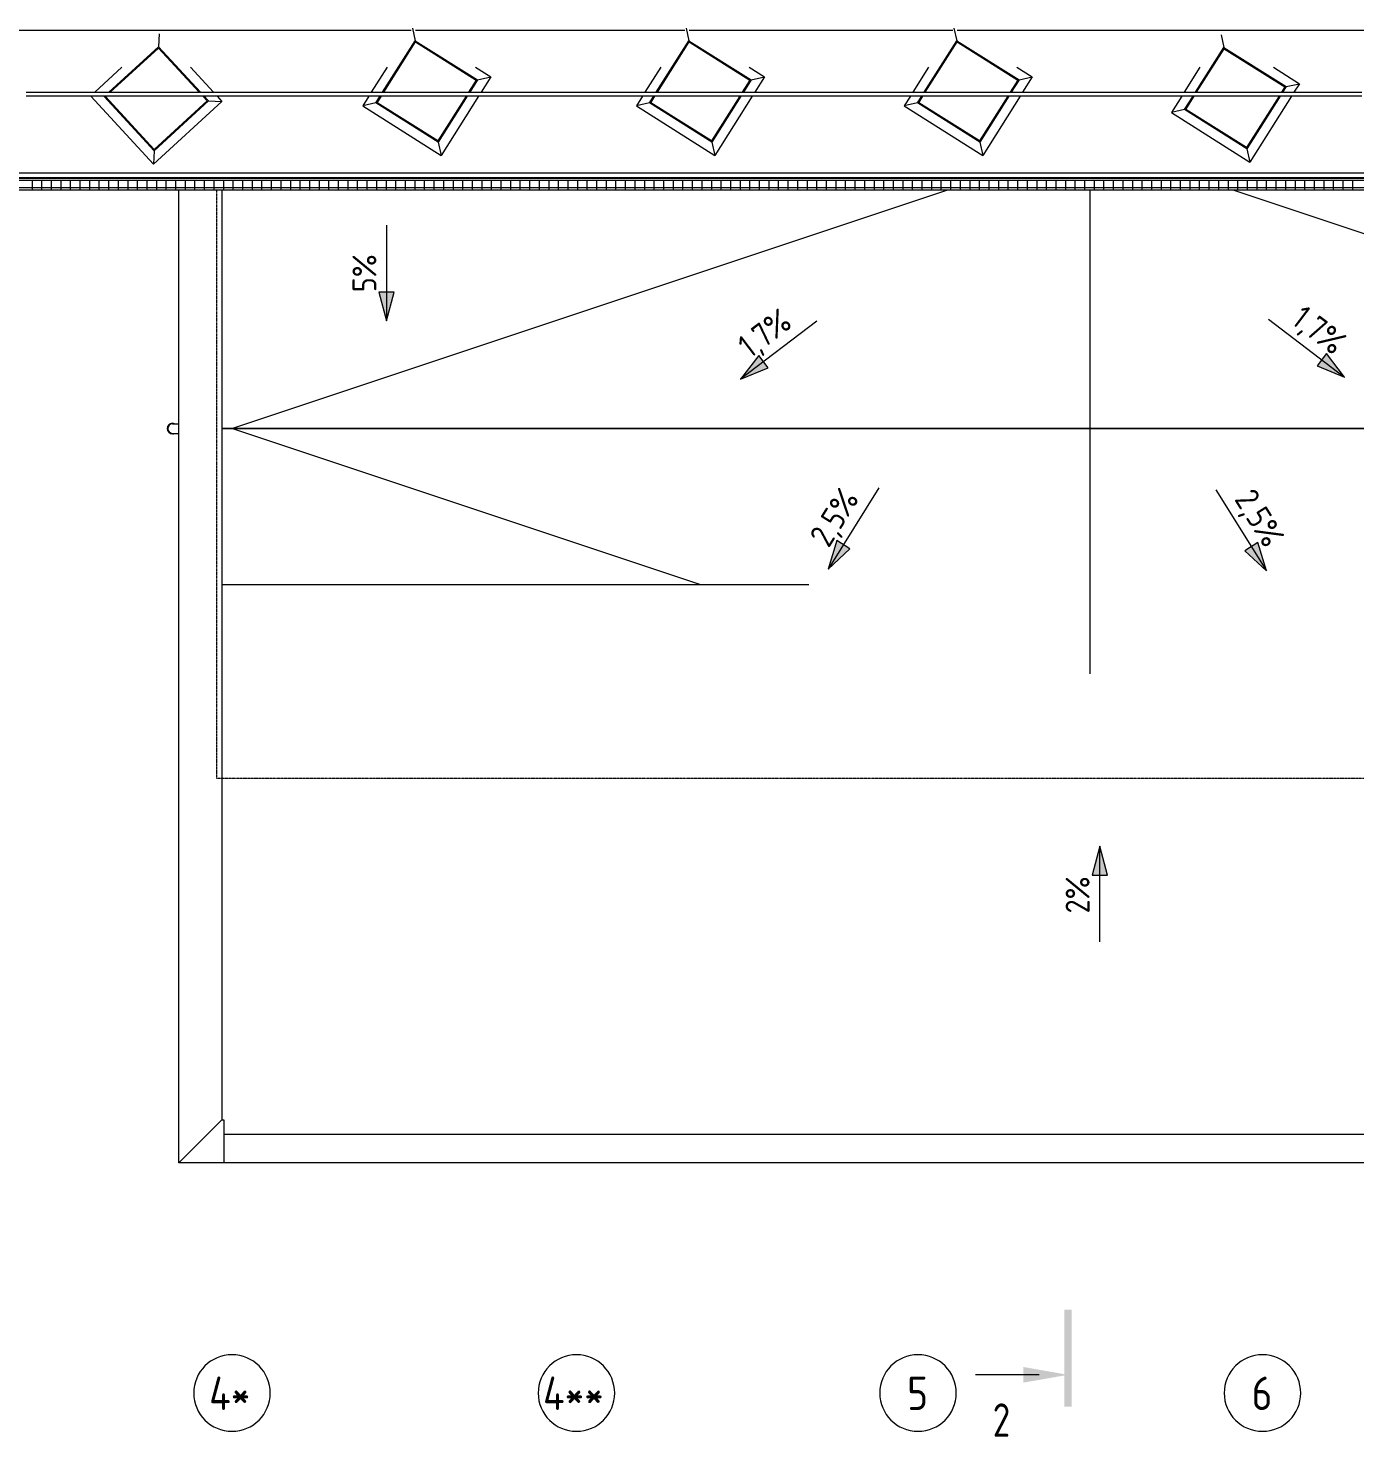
# Model space of a CAD drawing. Header units: millimetres. Extents: x -515342 to 330399, y -224905 to 507333.
# Drawn here: x -319447 to -305582, y 477632 to 492357 of the extents above; entities that cross this region are included whole.
import ezdxf

# ---------------------------------------------------------------- set-up
doc = ezdxf.new("R2010")
doc.units = ezdxf.units.MM
doc.linetypes.add('ADSK_Невидимые', pattern=[5, 3, -2])
for name, color, linetype, lineweight in [('Витраж', 7, 'Continuous', 0), ('Крыша', 7, 'Continuous', 0), ('Линии', 7, 'Continuous', 0), ('Обобщенные модели', 7, 'Continuous', 0), ('Ограждение', 7, 'Continuous', 0), ('Оси', 7, 'Continuous', 0), ('Перекрытие', 7, 'Continuous', 0), ('Размеры', 7, 'Continuous', 0), ('Разрезы', 7, 'Continuous', 0), ('Стены', 7, 'Continuous', 0), ('Стены наружные', 7, 'Continuous', 0)]:
    doc.layers.add(name, color=color, linetype=linetype, lineweight=lineweight)
doc.styles.add('GOST Common', font='', dxfattribs={"width": 0.9, "height": 350})
doc.styles.add('GOST Common_1', font='', dxfattribs={"width": 0.9, "height": 250})
doc.styles.add('GOST Common_5', font='', dxfattribs={"width": 0.9, "height": 3.5})
doc.styles.get('GOST Common').set_extended_font_data('GOST Common')
doc.styles.get('GOST Common_1').set_extended_font_data('GOST Common')
doc.styles.get('GOST Common_5').set_extended_font_data('GOST Common')

# ---------------------------------------------------------------- blocks, each defined once
blk = doc.blocks.new('Ограждение - Ограждение-9809147-О_АР_П_Крыша')
at = {"layer": 'Ограждение'}
for p, q in [((84775, 1925), (16885, 1925)), ((16886, 1924), (84774, 1924)), ((16908, 1902), (84752, 1902))]:
    blk.add_line(p, q, dxfattribs=at)
blk = doc.blocks.new('Ограждение - Ограждение-9856481-О_АР_П_Крыша')
at = {"layer": 'Ограждение'}
for p, q in [((41335, -8370), (41335, 1799)), ((41785, 1799), (41785, -7920)), ((41335, -8370), (41785, -7920)), ((41785, -7920), (41805, -7920)), ((41805, -7920), (41805, -8370)), ((41805, -8370), (41335, -8370))]:
    blk.add_line(p, q, dxfattribs=at)
blk = doc.blocks.new('Прямоугольный импост - АР_Импост_40х40 _стойка ограждения на кровле_-10061159-О_АР_П_Крыша')
at = {"layer": 'Витраж'}
for p, q in [((50840, 2820), (51000, 2820)), ((51000, 2780), (50840, 2780))]:
    blk.add_line(p, q, dxfattribs=at)
blk = doc.blocks.new('Прямоугольный импост - АР_Импост_40х40 _стойка ограждения на кровле_-10057260-О_АР_П_Крыша')
at = {"layer": 'Витраж'}
for p, q in [((675, 20), (975, 20)), ((975, -20), (675, -20))]:
    blk.add_line(p, q, dxfattribs=at)
blk = doc.blocks.new('Прямоугольный импост - АР_Импост_40х40 _стойка ограждения на кровле_-10061160-О_АР_П_Крыша')
at = {"layer": 'Витраж'}
for p, q in [((51000, 2820), (51300, 2820)), ((51300, 2780), (51000, 2780))]:
    blk.add_line(p, q, dxfattribs=at)
blk = doc.blocks.new('Ограждение - Ограждение-9890191-О_АР_П_Крыша')
at = {"layer": 'Ограждение'}
for p, q in [((41805, -8070), (59915, -8070)), ((59915, -8370), (41805, -8370))]:
    blk.add_line(p, q, dxfattribs=at)
blk = doc.blocks.new('Ось сетки - Круг_Ø8 мм-6577-О_АР_П_Крыша')
at = {"layer": 'Оси'}
for start, end in [(360, 180), (180, 360)]:
    blk.add_arc((0, 0), 4, start, end, dxfattribs=at)
blk = doc.blocks.new('Разрез - Номер вида сзади_3_5 мм-64069-О_АР_П_Крыша')
at = {"layer": 'Разрезы'}
for points in [[(9.8, 0.4), (9.8, -0.39), (-0.33, -0.39), (-0.33, 0.4)], [(2.18, -4.67), (3, 0), (3.82, -4.67)]]:
    blk.add_hatch(color=256, dxfattribs=at).paths.add_polyline_path(points)
at = {"layer": 'Разрезы', "lineweight": 20}
blk.add_line((3, -3), (3, -9.66), dxfattribs=at)
blk = doc.blocks.new('Влж_Водосточная труба_Хомут - Хомут-10082757-О_АР_П_Крыша')
at = {"layer": 'Обобщенные модели'}
for start, end in [(90, 270), (66.4663, 90), (270, 293.5337)]:
    blk.add_arc((41268, -695), 55, start, end, dxfattribs=at)
blk = doc.blocks.new('TN_Отвод угловой ТехноНИКОЛЬ - Отвод угловой_ с квадратного сечения _100_100мм_ в круглое _100мм_-10082680-О_АР_П_Крыша')
at = {"layer": 'Обобщенные модели'}
for p, q in [((-50, 0), (-50, -66.8)), ((50, 0), (50, -66.8))]:
    blk.add_line(p, q, dxfattribs=at)
blk.add_arc((0, 0), 50, 360, 180, dxfattribs=at)
blk = doc.blocks.new('FP_17-О_АР_П_Крыша')
at = {"layer": 'Обобщенные модели'}
for p, q in [((22, -98), (67858, -98)), ((22914, -22), (22914, -41)), ((22914, -41), (22914, -84)), ((22914, -84), (22914, -125)), ((23014, -22), (23014, -41)), ((23014, -41), (23014, -84)), ((23014, -84), (23014, -125)), ((23114, -22), (23114, -41)), ((23114, -41), (23114, -84)), ((23114, -84), (23114, -125)), ((23214, -22), (23214, -41)), ((23214, -41), (23214, -84)), ((23214, -84), (23214, -125)), ((23314, -22), (23314, -41)), ((23314, -41), (23314, -84)), ((23314, -84), (23314, -125)), ((23414, -22), (23414, -41)), ((23414, -41), (23414, -84)), ((23414, -84), (23414, -125)), ((23514, -22), (23514, -41)), ((23514, -41), (23514, -84)), ((23514, -84), (23514, -125)), ((23614, -22), (23614, -41)), ((23614, -41), (23614, -84)), ((23614, -84), (23614, -125)), ((23714, -22), (23714, -41)), ((23714, -41), (23714, -84)), ((23714, -84), (23714, -125)), ((23814, -22), (23814, -41)), ((23814, -41), (23814, -84)), ((23814, -84), (23814, -125)), ((23914, -22), (23914, -41)), ((23914, -41), (23914, -84)), ((23914, -84), (23914, -125)), ((24014, -22), (24014, -41)), ((24014, -41), (24014, -84)), ((24014, -84), (24014, -125)), ((24114, -22), (24114, -41)), ((24114, -41), (24114, -84)), ((24114, -84), (24114, -125)), ((24214, -22), (24214, -41)), ((24214, -41), (24214, -84)), ((24214, -84), (24214, -125)), ((24314, -22), (24314, -41)), ((24314, -41), (24314, -84)), ((24314, -84), (24314, -125)), ((24414, -22), (24414, -41)), ((24414, -41), (24414, -84)), ((24414, -84), (24414, -125)), ((24514, -22), (24514, -41)), ((24514, -41), (24514, -84)), ((24514, -84), (24514, -125)), ((24614, -22), (24614, -41)), ((24614, -41), (24614, -84)), ((24614, -84), (24614, -125)), ((24714, -22), (24714, -41)), ((24714, -41), (24714, -84)), ((24714, -84), (24714, -125)), ((24814, -22), (24814, -41)), ((24814, -41), (24814, -84)), ((24814, -84), (24814, -125)), ((24914, -22), (24914, -41)), ((24914, -41), (24914, -84)), ((24914, -84), (24914, -125)), ((25014, -22), (25014, -41)), ((25014, -41), (25014, -84)), ((25014, -84), (25014, -125)), ((25114, -22), (25114, -41)), ((25114, -41), (25114, -84)), ((25114, -84), (25114, -125)), ((25214, -22), (25214, -41)), ((25214, -41), (25214, -84)), ((25214, -84), (25214, -125)), ((25314, -22), (25314, -41)), ((25314, -41), (25314, -84)), ((25314, -84), (25314, -125)), ((25414, -22), (25414, -41)), ((25414, -41), (25414, -84)), ((25414, -84), (25414, -125)), ((25514, -22), (25514, -41)), ((25514, -41), (25514, -84)), ((25514, -84), (25514, -125)), ((25614, -22), (25614, -41)), ((25614, -41), (25614, -84)), ((25614, -84), (25614, -125)), ((25714, -22), (25714, -41)), ((25714, -41), (25714, -84)), ((25714, -84), (25714, -125)), ((25814, -22), (25814, -41)), ((25814, -41), (25814, -84)), ((25814, -84), (25814, -125)), ((25914, -22), (25914, -41)), ((25914, -41), (25914, -84)), ((25914, -84), (25914, -125)), ((26014, -22), (26014, -41)), ((26014, -41), (26014, -84)), ((26014, -84), (26014, -125)), ((26114, -22), (26114, -41)), ((26114, -41), (26114, -84)), ((26114, -84), (26114, -125)), ((26214, -22), (26214, -41)), ((26214, -41), (26214, -84)), ((26214, -84), (26214, -125)), ((26314, -22), (26314, -41)), ((26314, -41), (26314, -84)), ((26314, -84), (26314, -125)), ((26414, -22), (26414, -41)), ((26414, -41), (26414, -84)), ((26414, -84), (26414, -125)), ((26514, -22), (26514, -41)), ((26514, -41), (26514, -84)), ((26514, -84), (26514, -125)), ((26614, -22), (26614, -41)), ((26614, -41), (26614, -84)), ((26614, -84), (26614, -125)), ((26714, -22), (26714, -41)), ((26714, -41), (26714, -84)), ((26714, -84), (26714, -125)), ((26814, -22), (26814, -41)), ((26814, -41), (26814, -84)), ((26814, -84), (26814, -125)), ((26914, -22), (26914, -41)), ((26914, -41), (26914, -84)), ((26914, -84), (26914, -125)), ((27014, -22), (27014, -41)), ((27014, -41), (27014, -84)), ((27014, -84), (27014, -125)), ((27114, -22), (27114, -41)), ((27114, -41), (27114, -84)), ((27114, -84), (27114, -125)), ((27214, -22), (27214, -41)), ((27214, -41), (27214, -84)), ((27214, -84), (27214, -125)), ((27314, -22), (27314, -41)), ((27314, -41), (27314, -84)), ((27314, -84), (27314, -125)), ((27414, -22), (27414, -41)), ((27414, -41), (27414, -84)), ((27414, -84), (27414, -125)), ((27514, -22), (27514, -41)), ((27514, -41), (27514, -84)), ((27514, -84), (27514, -125)), ((27614, -22), (27614, -41)), ((27614, -41), (27614, -84)), ((27614, -84), (27614, -125)), ((27714, -22), (27714, -41)), ((27714, -41), (27714, -84)), ((27714, -84), (27714, -125)), ((27814, -22), (27814, -41)), ((27814, -41), (27814, -84)), ((27814, -84), (27814, -125)), ((27914, -22), (27914, -41)), ((27914, -41), (27914, -84)), ((27914, -84), (27914, -125)), ((28014, -22), (28014, -41)), ((28014, -41), (28014, -84)), ((28014, -84), (28014, -125)), ((28114, -22), (28114, -41)), ((28114, -41), (28114, -84)), ((28114, -84), (28114, -125)), ((28214, -22), (28214, -41)), ((28214, -41), (28214, -84)), ((28214, -84), (28214, -125)), ((28314, -22), (28314, -41)), ((28314, -41), (28314, -84)), ((28314, -84), (28314, -125)), ((28414, -22), (28414, -41)), ((28414, -41), (28414, -84)), ((28414, -84), (28414, -125)), ((28514, -22), (28514, -41)), ((28514, -41), (28514, -84)), ((28514, -84), (28514, -125)), ((28614, -22), (28614, -41)), ((28614, -41), (28614, -84)), ((28614, -84), (28614, -125)), ((28714, -22), (28714, -41)), ((28714, -41), (28714, -84)), ((28714, -84), (28714, -125)), ((28814, -22), (28814, -41)), ((28814, -41), (28814, -84)), ((28814, -84), (28814, -125)), ((28914, -22), (28914, -41)), ((28914, -41), (28914, -84)), ((28914, -84), (28914, -125)), ((29014, -22), (29014, -41)), ((29014, -41), (29014, -84)), ((29014, -84), (29014, -125)), ((29114, -22), (29114, -41)), ((29114, -41), (29114, -84)), ((29114, -84), (29114, -125)), ((29214, -22), (29214, -41)), ((29214, -41), (29214, -84)), ((29214, -84), (29214, -125)), ((29314, -22), (29314, -41)), ((29314, -41), (29314, -84)), ((29314, -84), (29314, -125)), ((29414, -22), (29414, -41)), ((29414, -41), (29414, -84)), ((29414, -84), (29414, -125)), ((29514, -22), (29514, -41)), ((29514, -41), (29514, -84)), ((29514, -84), (29514, -125)), ((29614, -22), (29614, -41)), ((29614, -41), (29614, -84)), ((29614, -84), (29614, -125)), ((29714, -22), (29714, -41)), ((29714, -41), (29714, -84)), ((29714, -84), (29714, -125)), ((29814, -22), (29814, -41)), ((29814, -41), (29814, -84)), ((29814, -84), (29814, -125)), ((29914, -22), (29914, -41)), ((29914, -41), (29914, -84)), ((29914, -84), (29914, -125)), ((30014, -22), (30014, -41)), ((30014, -41), (30014, -84)), ((30014, -84), (30014, -125)), ((30114, -22), (30114, -41)), ((30114, -41), (30114, -84)), ((30114, -84), (30114, -125)), ((30214, -22), (30214, -41)), ((30214, -41), (30214, -84)), ((30214, -84), (30214, -125)), ((30314, -22), (30314, -41)), ((30314, -41), (30314, -84)), ((30314, -84), (30314, -125)), ((30414, -22), (30414, -41)), ((30414, -41), (30414, -84)), ((30414, -84), (30414, -125)), ((30514, -22), (30514, -41)), ((30514, -41), (30514, -84)), ((30514, -84), (30514, -125)), ((30614, -22), (30614, -41)), ((30614, -41), (30614, -84)), ((30614, -84), (30614, -125)), ((30714, -22), (30714, -41)), ((30714, -41), (30714, -84)), ((30714, -84), (30714, -125)), ((30814, -22), (30814, -41)), ((30814, -41), (30814, -84)), ((30814, -84), (30814, -125)), ((30914, -22), (30914, -41)), ((30914, -41), (30914, -84)), ((30914, -84), (30914, -125)), ((31014, -22), (31014, -41)), ((31014, -41), (31014, -84)), ((31014, -84), (31014, -125)), ((31114, -22), (31114, -41)), ((31114, -41), (31114, -84)), ((31114, -84), (31114, -125)), ((31214, -22), (31214, -41)), ((31214, -41), (31214, -84)), ((31214, -84), (31214, -125)), ((31314, -22), (31314, -41)), ((31314, -41), (31314, -84)), ((31314, -84), (31314, -125)), ((31414, -22), (31414, -41)), ((31414, -41), (31414, -84)), ((31414, -84), (31414, -125)), ((31514, -22), (31514, -41)), ((31514, -41), (31514, -84)), ((31514, -84), (31514, -125)), ((31614, -22), (31614, -41)), ((31614, -41), (31614, -84)), ((31614, -84), (31614, -125)), ((31714, -22), (31714, -41)), ((31714, -41), (31714, -84)), ((31714, -84), (31714, -125)), ((31814, -22), (31814, -41)), ((31814, -41), (31814, -84)), ((31814, -84), (31814, -125)), ((31914, -22), (31914, -41)), ((31914, -41), (31914, -84)), ((31914, -84), (31914, -125)), ((32014, -22), (32014, -41)), ((32014, -41), (32014, -84)), ((32014, -84), (32014, -125)), ((32114, -22), (32114, -41)), ((32114, -41), (32114, -84)), ((32114, -84), (32114, -125)), ((32214, -22), (32214, -41)), ((32214, -41), (32214, -84)), ((32214, -84), (32214, -125)), ((32314, -22), (32314, -41)), ((32314, -41), (32314, -84)), ((32314, -84), (32314, -125)), ((32414, -22), (32414, -41)), ((32414, -41), (32414, -84)), ((32414, -84), (32414, -125)), ((32514, -22), (32514, -41)), ((32514, -41), (32514, -84)), ((32514, -84), (32514, -125)), ((32614, -22), (32614, -41)), ((32614, -41), (32614, -84)), ((32614, -84), (32614, -125)), ((32714, -22), (32714, -41)), ((32714, -41), (32714, -84)), ((32714, -84), (32714, -125)), ((32814, -22), (32814, -41)), ((32814, -41), (32814, -84)), ((32814, -84), (32814, -125)), ((32914, -22), (32914, -41)), ((32914, -41), (32914, -84)), ((32914, -84), (32914, -125)), ((33014, -22), (33014, -41)), ((33014, -41), (33014, -84)), ((33014, -84), (33014, -125)), ((33114, -22), (33114, -41)), ((33114, -41), (33114, -84)), ((33114, -84), (33114, -125)), ((33214, -22), (33214, -41)), ((33214, -41), (33214, -84)), ((33214, -84), (33214, -125)), ((33314, -22), (33314, -41)), ((33314, -41), (33314, -84)), ((33314, -84), (33314, -125)), ((33414, -22), (33414, -41)), ((33414, -41), (33414, -84)), ((33414, -84), (33414, -125)), ((33514, -22), (33514, -41)), ((33514, -41), (33514, -84)), ((33514, -84), (33514, -125)), ((33614, -22), (33614, -41)), ((33614, -41), (33614, -84)), ((33614, -84), (33614, -125)), ((33714, -22), (33714, -41)), ((33714, -41), (33714, -84)), ((33714, -84), (33714, -125)), ((33814, -22), (33814, -41)), ((33814, -41), (33814, -84)), ((33814, -84), (33814, -125)), ((33914, -22), (33914, -41)), ((33914, -41), (33914, -84)), ((33914, -84), (33914, -125)), ((34014, -22), (34014, -41)), ((34014, -41), (34014, -84)), ((34014, -84), (34014, -125)), ((34114, -22), (34114, -41)), ((34114, -41), (34114, -84)), ((34114, -84), (34114, -125)), ((34214, -22), (34214, -41)), ((34214, -41), (34214, -84)), ((34214, -84), (34214, -125)), ((34314, -22), (34314, -41)), ((34314, -41), (34314, -84)), ((34314, -84), (34314, -125)), ((34414, -22), (34414, -41)), ((34414, -41), (34414, -84)), ((34414, -84), (34414, -125)), ((34514, -22), (34514, -41)), ((34514, -41), (34514, -84)), ((34514, -84), (34514, -125)), ((34614, -22), (34614, -41)), ((34614, -41), (34614, -84)), ((34614, -84), (34614, -125)), ((34714, -22), (34714, -41)), ((34714, -41), (34714, -84)), ((34714, -84), (34714, -125)), ((34814, -22), (34814, -41)), ((34814, -41), (34814, -84)), ((34814, -84), (34814, -125)), ((34914, -22), (34914, -41)), ((34914, -41), (34914, -84)), ((34914, -84), (34914, -125)), ((35014, -22), (35014, -41)), ((35014, -41), (35014, -84)), ((35014, -84), (35014, -125)), ((35114, -22), (35114, -41)), ((35114, -41), (35114, -84)), ((35114, -84), (35114, -125)), ((35214, -22), (35214, -41)), ((35214, -41), (35214, -84)), ((35214, -84), (35214, -125)), ((35314, -22), (35314, -41)), ((35314, -41), (35314, -84)), ((35314, -84), (35314, -125)), ((35414, -22), (35414, -41)), ((35414, -41), (35414, -84)), ((35414, -84), (35414, -125)), ((35514, -22), (35514, -41)), ((35514, -41), (35514, -84)), ((35514, -84), (35514, -125)), ((35614, -22), (35614, -41)), ((35614, -41), (35614, -84)), ((35614, -84), (35614, -125)), ((35714, -22), (35714, -41)), ((35714, -41), (35714, -84)), ((35714, -84), (35714, -125)), ((35814, -22), (35814, -41)), ((35814, -41), (35814, -84)), ((35814, -84), (35814, -125)), ((35914, -22), (35914, -41)), ((35914, -41), (35914, -84)), ((35914, -84), (35914, -125)), ((36014, -22), (36014, -41)), ((36014, -41), (36014, -84)), ((36014, -84), (36014, -125)), ((36114, -22), (36114, -41)), ((36114, -41), (36114, -84)), ((36114, -84), (36114, -125)), ((36214, -22), (36214, -41)), ((36214, -41), (36214, -84)), ((36214, -84), (36214, -125)), ((36314, -22), (36314, -41)), ((36314, -41), (36314, -84)), ((36314, -84), (36314, -125)), ((36414, -22), (36414, -41)), ((36414, -41), (36414, -84)), ((36414, -84), (36414, -125)), ((36514, -22), (36514, -41)), ((36514, -41), (36514, -84)), ((36514, -84), (36514, -125)), ((36614, -22), (36614, -41)), ((36614, -41), (36614, -84)), ((36614, -84), (36614, -125)), ((36714, -22), (36714, -41)), ((36714, -41), (36714, -84)), ((36714, -84), (36714, -125))]:
    blk.add_line(p, q, dxfattribs=at)
blk = doc.blocks.new('Влж_Решетка для желоба - Решетка 125-9912624-О_АР_П_Крыша')
at = {"layer": 'Обобщенные модели'}
blk.add_line((125, -125), (67733, -125), dxfattribs=at)
blk.add_blockref('FP_17-О_АР_П_Крыша', (0, 0), dxfattribs=at)

msp = doc.modelspace()

# ---------------------------------------------------------------- hatches: boundary and pattern name
at = {"layer": 'Размеры'}
for points in [[(-315701.0531, 489298.0053), (-315620.6683, 489598.0053), (-315781.4379, 489598.0053)], [(-312001.5689, 488688.7822), (-311713.9178, 488805.9085), (-311811.0189, 488934.0421)], [(-305688.5214, 488709.3894), (-305879.0714, 488954.6493), (-305976.1725, 488826.5157)], [(-311086.9859, 486703.5062), (-310859.9733, 486915.466), (-310996.3671, 487000.5751)], [(-306504.387, 486682.899), (-306595.0058, 486979.9679), (-306731.3996, 486894.8588)], [(-308247.475, 483804.614), (-308327.8597, 483504.614), (-308167.0902, 483504.614)]]:
    msp.add_hatch(color=256, dxfattribs=at).paths.add_polyline_path(points)

# ---------------------------------------------------------------- linework, layer by layer
at = {"layer": 'Крыша'}
for p, q in [((-320707.6502, 492336.4212), (-315444.7367, 492336.4212)), ((-315399.1189, 492336.4212), (-312584.7367, 492336.4212)), ((-312539.1189, 492336.4212), (-309784.7367, 492336.4212)), ((-309739.1189, 492336.4212), (-303262.0024, 492336.4212)), ((-318588.3967, 491686.5479), (-318085.637, 492149.3713)), ((-318085.637, 492149.3713), (-317659.5161, 491686.4811)), ((-315730.8012, 491686.4811), (-315399.0254, 492212.4547)), ((-315399.0254, 492212.4547), (-314764.6812, 491812.3203)), ((-312870.8012, 491686.4811), (-312539.0254, 492212.4547)), ((-312539.0254, 492212.4547), (-311904.6812, 491812.3203)), ((-310070.8012, 491686.4811), (-309739.0254, 492212.4547)), ((-309739.0254, 492212.4547), (-309104.6812, 491812.3203)), ((-307235.118, 491686.4811), (-306947.4306, 492142.56)), ((-306947.4306, 492142.56), (-306313.0864, 491742.4256)), ((-314764.6812, 491812.3203), (-314844.0586, 491686.4811)), ((-311904.6812, 491812.3203), (-311984.0586, 491686.4811)), ((-309104.6812, 491812.3203), (-309184.0586, 491686.4811)), ((-306313.0864, 491742.4256), (-306348.3754, 491686.4811)), ((-318637.4296, 491641.4098), (-318631.9208, 491646.4811)), ((-318129.4682, 491089.6172), (-318637.4296, 491641.4098)), ((-317577.6755, 491597.5786), (-318129.4682, 491089.6172)), ((-317622.6935, 491646.4811), (-317577.6755, 491597.5786)), ((-315799.1597, 491578.1105), (-315756.0326, 491646.4811)), ((-315164.8155, 491177.9762), (-315799.1597, 491578.1105)), ((-314869.29, 491646.4811), (-315164.8155, 491177.9762)), ((-312939.1597, 491578.1105), (-312896.0326, 491646.4811)), ((-312304.8155, 491177.9762), (-312939.1597, 491578.1105)), ((-312009.29, 491646.4811), (-312304.8155, 491177.9762)), ((-310139.1597, 491578.1105), (-310096.0326, 491646.4811)), ((-309504.8155, 491177.9762), (-310139.1597, 491578.1105)), ((-309209.29, 491646.4811), (-309504.8155, 491177.9762)), ((-307347.5649, 491508.2158), (-307260.3493, 491646.4811)), ((-306373.6067, 491646.4811), (-306713.2208, 491108.0815)), ((-306713.2208, 491108.0815), (-307347.5649, 491508.2158)), ((-274382.0024, 490841.4212), (-342372.0024, 490841.4212)), ((-317318.8024, 488171.4212), (-309836.6504, 490665.4719)), ((-308347.0024, 485605.9094), (-308347.0024, 490665.4719)), ((-306857.3545, 490665.4719), (-299375.2024, 488171.4212)), ((-299272.0024, 488171.4212), (-317422.0024, 488171.4212)), ((-312428.8024, 486541.4212), (-317318.8024, 488171.4212))]:
    msp.add_line(p, q, dxfattribs=at)
at = {"layer": 'Линии', "linetype": 'ADSK_Невидимые'}
for p, q in [((-317480.0024, 490665.4719), (-317480.0024, 484518.4297)), ((-317480.0024, 484518.4297), (-299214.0024, 484518.4297))]:
    msp.add_line(p, q, dxfattribs=at)
at = {"layer": 'Линии'}
msp.add_line((-317422.0024, 488171.4212), (-299272.0024, 488171.4212), dxfattribs=at)
at = {"layer": 'Перекрытие'}
msp.add_line((-317422.0024, 486541.4212), (-311289.9024, 486541.4212), dxfattribs=at)
at = {"layer": 'Размеры'}
for p, q in [((-315701.0531, 490298.0053), (-315701.0531, 489298.0053)), ((-315620.6683, 489598.0053), (-315781.4379, 489598.0053)), ((-315781.4379, 489598.0053), (-315701.0531, 489298.0053)), ((-315701.0531, 489298.0053), (-315620.6683, 489598.0053)), ((-311204.567, 489292.7591), (-312001.5689, 488688.7822)), ((-306485.5232, 489313.3662), (-305688.5214, 488709.3894)), ((-311811.0189, 488934.0421), (-312001.5689, 488688.7822)), ((-311713.9178, 488805.9085), (-311811.0189, 488934.0421)), ((-305879.0714, 488954.6493), (-305976.1725, 488826.5157)), ((-305688.5214, 488709.3894), (-305879.0714, 488954.6493)), ((-312001.5689, 488688.7822), (-311713.9178, 488805.9085)), ((-305976.1725, 488826.5157), (-305688.5214, 488709.3894)), ((-310557.6002, 487551.8874), (-311086.9859, 486703.5062)), ((-307033.7727, 487531.2802), (-306504.387, 486682.899)), ((-310996.3671, 487000.5751), (-311086.9859, 486703.5062)), ((-310859.9733, 486915.466), (-310996.3671, 487000.5751)), ((-306595.0058, 486979.9679), (-306731.3996, 486894.8588)), ((-306504.387, 486682.899), (-306595.0058, 486979.9679)), ((-311086.9859, 486703.5062), (-310859.9733, 486915.466)), ((-306731.3996, 486894.8588), (-306504.387, 486682.899)), ((-308247.475, 483804.614), (-308327.8597, 483504.614)), ((-308167.0902, 483504.614), (-308247.475, 483804.614)), ((-308247.475, 482804.614), (-308247.475, 483804.614)), ((-308327.8597, 483504.614), (-308167.0902, 483504.614))]:
    msp.add_line(p, q, dxfattribs=at)
at = {"layer": 'Стены'}
for p, q in [((-318079.4824, 492298.1772), (-318085.0526, 492163.5013)), ((-315431.7424, 492356.9621), (-315402.1482, 492226.2477)), ((-312571.6679, 492356.6329), (-312542.1482, 492226.2477)), ((-309771.6679, 492356.6329), (-309742.1482, 492226.2477)), ((-306980.3598, 492288.0045), (-306950.5534, 492156.353)), ((-318467.101, 491947.7212), (-318750.8831, 491686.4811)), ((-317750.4921, 491947.7212), (-317510.0035, 491686.4811)), ((-315696.0707, 491947.7212), (-315860.8568, 491686.4811)), ((-314773.1552, 491947.7212), (-314612.9577, 491846.6711)), ((-314750.8882, 491815.4431), (-314612.9577, 491846.6711)), ((-314612.9577, 491846.6711), (-314714.003, 491686.4811)), ((-312836.0707, 491947.7212), (-313000.8568, 491686.4811)), ((-311913.1552, 491947.7212), (-311752.9577, 491846.6711)), ((-311890.8882, 491815.4431), (-311752.9577, 491846.6711)), ((-311752.9577, 491846.6711), (-311854.003, 491686.4811)), ((-310036.0707, 491947.7212), (-310200.8568, 491686.4811)), ((-309113.1552, 491947.7212), (-308952.9577, 491846.6711)), ((-309090.8882, 491815.4431), (-308952.9577, 491846.6711)), ((-308952.9577, 491846.6711), (-309054.003, 491686.4811)), ((-307200.3874, 491947.7212), (-307365.1736, 491686.4811)), ((-306432.3665, 491947.7212), (-306161.3629, 491776.7764)), ((-306299.2934, 491745.5484), (-306161.3629, 491776.7764)), ((-306161.3629, 491776.7764), (-306218.3198, 491686.4811)), ((-318791.6108, 491646.4811), (-318135.8968, 490934.1865)), ((-318651.5597, 491641.9943), (-318760.0434, 491646.4811)), ((-317422.2449, 491591.15), (-318135.8968, 490934.1865)), ((-317563.5455, 491596.9942), (-317422.2449, 491591.15)), ((-317473.1808, 491646.4811), (-317422.2449, 491591.15)), ((-315886.0882, 491646.4811), (-315950.8832, 491543.7597)), ((-315812.9527, 491574.9877), (-315950.8832, 491543.7597)), ((-315950.8832, 491543.7597), (-315130.4648, 491026.2527)), ((-314739.2344, 491646.4811), (-315130.4648, 491026.2527)), ((-313026.0882, 491646.4811), (-313090.8832, 491543.7597)), ((-312952.9527, 491574.9877), (-313090.8832, 491543.7597)), ((-313090.8832, 491543.7597), (-312270.4648, 491026.2527)), ((-311879.2344, 491646.4811), (-312270.4648, 491026.2527)), ((-310226.0882, 491646.4811), (-310290.8832, 491543.7597)), ((-310152.9527, 491574.9877), (-310290.8832, 491543.7597)), ((-310290.8832, 491543.7597), (-309470.4648, 491026.2527)), ((-309079.2344, 491646.4811), (-309470.4648, 491026.2527)), ((-307390.4049, 491646.4811), (-307499.2884, 491473.865)), ((-306243.5512, 491646.4811), (-306678.87, 490956.358)), ((-307361.358, 491505.093), (-307499.2884, 491473.865)), ((-307499.2884, 491473.865), (-306678.87, 490956.358)), ((-315161.6927, 491164.1831), (-315130.4648, 491026.2527)), ((-312301.6927, 491164.1831), (-312270.4648, 491026.2527)), ((-309501.6927, 491164.1831), (-309470.4648, 491026.2527)), ((-306710.098, 491094.2884), (-306678.87, 490956.358)), ((-318130.0526, 491075.4871), (-318135.8968, 490934.1865))]:
    msp.add_line(p, q, dxfattribs=at)
at = {"layer": 'Стены наружные'}
for p, q in [((-318603.2341, 491686.4811), (-318085.0526, 492163.5013)), ((-318085.0526, 492163.5013), (-317645.9241, 491686.4811)), ((-315742.6245, 491686.4811), (-315402.1482, 492226.2477)), ((-315402.1482, 492226.2477), (-314750.8882, 491815.4431)), ((-312882.6245, 491686.4811), (-312542.1482, 492226.2477)), ((-312542.1482, 492226.2477), (-311890.8882, 491815.4431)), ((-310082.6245, 491686.4811), (-309742.1482, 492226.2477)), ((-309742.1482, 492226.2477), (-309090.8882, 491815.4431)), ((-307246.9412, 491686.4811), (-306950.5534, 492156.353)), ((-306950.5534, 492156.353), (-306299.2934, 491745.5484)), ((-314750.8882, 491815.4431), (-314832.2354, 491686.4811)), ((-311890.8882, 491815.4431), (-311972.2354, 491686.4811)), ((-309090.8882, 491815.4431), (-309172.2354, 491686.4811)), ((-306299.2934, 491745.5484), (-306336.5521, 491686.4811)), ((-318651.5597, 491641.9943), (-318646.6857, 491646.4811)), ((-318130.0526, 491075.4871), (-318651.5597, 491641.9943)), ((-317563.5455, 491596.9942), (-318130.0526, 491075.4871)), ((-317609.1014, 491646.4811), (-317563.5455, 491596.9942)), ((-315812.9527, 491574.9877), (-315767.8558, 491646.4811)), ((-315161.6927, 491164.1831), (-315812.9527, 491574.9877)), ((-314857.4668, 491646.4811), (-315161.6927, 491164.1831)), ((-312952.9527, 491574.9877), (-312907.8558, 491646.4811)), ((-312301.6927, 491164.1831), (-312952.9527, 491574.9877)), ((-311997.4668, 491646.4811), (-312301.6927, 491164.1831)), ((-310152.9527, 491574.9877), (-310107.8558, 491646.4811)), ((-309501.6927, 491164.1831), (-310152.9527, 491574.9877)), ((-309197.4668, 491646.4811), (-309501.6927, 491164.1831)), ((-307361.358, 491505.093), (-307272.1726, 491646.4811)), ((-306361.7835, 491646.4811), (-306710.098, 491094.2884)), ((-306710.098, 491094.2884), (-307361.358, 491505.093))]:
    msp.add_line(p, q, dxfattribs=at)

# ---------------------------------------------------------------- block references
at = {"layer": 'Витраж'}
for name, p in [('Прямоугольный импост - АР_Импост_40х40 _стойка ограждения на кровле_-10057260-О_АР_П_Крыша', (-320142.0024, 491666.4811)), ('Прямоугольный импост - АР_Импост_40х40 _стойка ограждения на кровле_-10057260-О_АР_П_Крыша', (-319842.0024, 491666.4811)), ('Прямоугольный импост - АР_Импост_40х40 _стойка ограждения на кровле_-10057260-О_АР_П_Крыша', (-319542.0024, 491666.4811)), ('Прямоугольный импост - АР_Импост_40х40 _стойка ограждения на кровле_-10057260-О_АР_П_Крыша', (-319242.0024, 491666.4811)), ('Прямоугольный импост - АР_Импост_40х40 _стойка ограждения на кровле_-10057260-О_АР_П_Крыша', (-318942.0024, 491666.4811)), ('Прямоугольный импост - АР_Импост_40х40 _стойка ограждения на кровле_-10057260-О_АР_П_Крыша', (-318642.0024, 491666.4811)), ('Прямоугольный импост - АР_Импост_40х40 _стойка ограждения на кровле_-10057260-О_АР_П_Крыша', (-318342.0024, 491666.4811)), ('Прямоугольный импост - АР_Импост_40х40 _стойка ограждения на кровле_-10057260-О_АР_П_Крыша', (-318042.0024, 491666.4811)), ('Прямоугольный импост - АР_Импост_40х40 _стойка ограждения на кровле_-10057260-О_АР_П_Крыша', (-317742.0024, 491666.4811)), ('Прямоугольный импост - АР_Импост_40х40 _стойка ограждения на кровле_-10057260-О_АР_П_Крыша', (-317442.0024, 491666.4811)), ('Прямоугольный импост - АР_Импост_40х40 _стойка ограждения на кровле_-10057260-О_АР_П_Крыша', (-317142.0024, 491666.4811)), ('Прямоугольный импост - АР_Импост_40х40 _стойка ограждения на кровле_-10057260-О_АР_П_Крыша', (-316842.0024, 491666.4811)), ('Прямоугольный импост - АР_Импост_40х40 _стойка ограждения на кровле_-10057260-О_АР_П_Крыша', (-316542.0024, 491666.4811)), ('Прямоугольный импост - АР_Импост_40х40 _стойка ограждения на кровле_-10057260-О_АР_П_Крыша', (-316242.0024, 491666.4811)), ('Прямоугольный импост - АР_Импост_40х40 _стойка ограждения на кровле_-10057260-О_АР_П_Крыша', (-315942.0024, 491666.4811)), ('Прямоугольный импост - АР_Импост_40х40 _стойка ограждения на кровле_-10057260-О_АР_П_Крыша', (-315642.0024, 491666.4811)), ('Прямоугольный импост - АР_Импост_40х40 _стойка ограждения на кровле_-10057260-О_АР_П_Крыша', (-315342.0024, 491666.4811)), ('Прямоугольный импост - АР_Импост_40х40 _стойка ограждения на кровле_-10057260-О_АР_П_Крыша', (-315042.0024, 491666.4811)), ('Прямоугольный импост - АР_Импост_40х40 _стойка ограждения на кровле_-10057260-О_АР_П_Крыша', (-314742.0024, 491666.4811)), ('Прямоугольный импост - АР_Импост_40х40 _стойка ограждения на кровле_-10057260-О_АР_П_Крыша', (-314442.0024, 491666.4811)), ('Прямоугольный импост - АР_Импост_40х40 _стойка ограждения на кровле_-10057260-О_АР_П_Крыша', (-314142.0024, 491666.4811)), ('Прямоугольный импост - АР_Импост_40х40 _стойка ограждения на кровле_-10057260-О_АР_П_Крыша', (-313842.0024, 491666.4811)), ('Прямоугольный импост - АР_Импост_40х40 _стойка ограждения на кровле_-10057260-О_АР_П_Крыша', (-313542.0024, 491666.4811)), ('Прямоугольный импост - АР_Импост_40х40 _стойка ограждения на кровле_-10057260-О_АР_П_Крыша', (-313242.0024, 491666.4811)), ('Прямоугольный импост - АР_Импост_40х40 _стойка ограждения на кровле_-10057260-О_АР_П_Крыша', (-312942.0024, 491666.4811)), ('Прямоугольный импост - АР_Импост_40х40 _стойка ограждения на кровле_-10057260-О_АР_П_Крыша', (-312642.0024, 491666.4811)), ('Прямоугольный импост - АР_Импост_40х40 _стойка ограждения на кровле_-10057260-О_АР_П_Крыша', (-312342.0024, 491666.4811)), ('Прямоугольный импост - АР_Импост_40х40 _стойка ограждения на кровле_-10057260-О_АР_П_Крыша', (-312042.0024, 491666.4811)), ('Прямоугольный импост - АР_Импост_40х40 _стойка ограждения на кровле_-10057260-О_АР_П_Крыша', (-311742.0024, 491666.4811)), ('Прямоугольный импост - АР_Импост_40х40 _стойка ограждения на кровле_-10057260-О_АР_П_Крыша', (-311442.0024, 491666.4811)), ('Прямоугольный импост - АР_Импост_40х40 _стойка ограждения на кровле_-10057260-О_АР_П_Крыша', (-311142.0024, 491666.4811)), ('Прямоугольный импост - АР_Импост_40х40 _стойка ограждения на кровле_-10057260-О_АР_П_Крыша', (-310842.0024, 491666.4811)), ('Прямоугольный импост - АР_Импост_40х40 _стойка ограждения на кровле_-10057260-О_АР_П_Крыша', (-310542.0024, 491666.4811)), ('Прямоугольный импост - АР_Импост_40х40 _стойка ограждения на кровле_-10057260-О_АР_П_Крыша', (-310242.0024, 491666.4811)), ('Прямоугольный импост - АР_Импост_40х40 _стойка ограждения на кровле_-10057260-О_АР_П_Крыша', (-309942.0024, 491666.4811)), ('Прямоугольный импост - АР_Импост_40х40 _стойка ограждения на кровле_-10057260-О_АР_П_Крыша', (-309642.0024, 491666.4811)), ('Прямоугольный импост - АР_Импост_40х40 _стойка ограждения на кровле_-10057260-О_АР_П_Крыша', (-309342.0024, 491666.4811)), ('Прямоугольный импост - АР_Импост_40х40 _стойка ограждения на кровле_-10061159-О_АР_П_Крыша', (-359207.0024, 488866.4811)), ('Прямоугольный импост - АР_Импост_40х40 _стойка ограждения на кровле_-10061160-О_АР_П_Крыша', (-359207.0024, 488866.4811)), ('Прямоугольный импост - АР_Импост_40х40 _стойка ограждения на кровле_-10057260-О_АР_П_Крыша', (-308582.0024, 491666.4811)), ('Прямоугольный импост - АР_Импост_40х40 _стойка ограждения на кровле_-10057260-О_АР_П_Крыша', (-308282.0024, 491666.4811)), ('Прямоугольный импост - АР_Импост_40х40 _стойка ограждения на кровле_-10057260-О_АР_П_Крыша', (-307982.0024, 491666.4811)), ('Прямоугольный импост - АР_Импост_40х40 _стойка ограждения на кровле_-10057260-О_АР_П_Крыша', (-307682.0024, 491666.4811)), ('Прямоугольный импост - АР_Импост_40х40 _стойка ограждения на кровле_-10057260-О_АР_П_Крыша', (-307382.0024, 491666.4811)), ('Прямоугольный импост - АР_Импост_40х40 _стойка ограждения на кровле_-10057260-О_АР_П_Крыша', (-307082.0024, 491666.4811)), ('Прямоугольный импост - АР_Импост_40х40 _стойка ограждения на кровле_-10057260-О_АР_П_Крыша', (-306782.0024, 491666.4811)), ('Прямоугольный импост - АР_Импост_40х40 _стойка ограждения на кровле_-10057260-О_АР_П_Крыша', (-306482.0024, 491666.4811))]:
    msp.add_blockref(name, p, dxfattribs=at)
at = {"layer": 'Обобщенные модели'}
for name, p in [('Влж_Решетка для желоба - Решетка 125-9912624-О_АР_П_Крыша', (-342321.0531, 490790.4719)), ('Влж_Водосточная труба_Хомут - Хомут-10082757-О_АР_П_Крыша', (-359207.0024, 488866.4811))]:
    msp.add_blockref(name, p, dxfattribs=at)
at = {"layer": 'Обобщенные модели', "rotation": 89.99999999999984}
msp.add_blockref('TN_Отвод угловой ТехноНИКОЛЬ - Отвод угловой_ с квадратного сечения _100_100мм_ в круглое _100мм_-10082680-О_АР_П_Крыша', (-317938.8024, 488171.4212), dxfattribs=at)
at = {"layer": 'Ограждение'}
for name in ['Ограждение - Ограждение-9809147-О_АР_П_Крыша', 'Ограждение - Ограждение-9856481-О_АР_П_Крыша', 'Ограждение - Ограждение-9890191-О_АР_П_Крыша']:
    msp.add_blockref(name, (-359207.0024, 488866.4811), dxfattribs=at)
at = {"layer": 'Оси', "xscale": 99.99999999999993, "yscale": 99.99999999999993, "zscale": 99.99999999999993}
for p in [(-317317.0024, 478089.4295), (-313717.0024, 478089.4295), (-310147.0024, 478089.4295), (-306547.0024, 478089.4295)]:
    msp.add_blockref('Ось сетки - Круг_Ø8 мм-6577-О_АР_П_Крыша', p, dxfattribs=at)
at = {"layer": 'Разрезы', "extrusion": (0, 0, -1), "xscale": 99.99999999999993, "yscale": 99.99999999999993, "zscale": 99.99999999999993, "rotation": 90.00000000000053}
msp.add_blockref('Разрез - Номер вида сзади_3_5 мм-64069-О_АР_П_Крыша', (308580.2969, 477980.1032), dxfattribs=at)

# ---------------------------------------------------------------- texts
at = {"layer": 'Оси', "char_height": 350, "attachment_point": 1, "style": 'GOST Common'}
for s, insert, width in [('4*', (-317555.8831, 478261.9629), 577.215), ('4**', (-314066.1331, 478261.9629), 844.176937), ('\\fGOST Common|b0|i0|c204|p34|;\\W.9;5', (-310260.7831, 478261.9629), 274.177125), ('\\fGOST Common|b0|i0|c204|p34|;\\W.9;6', (-306660.7831, 478261.9629), 274.177125)]:
    msp.add_mtext(s, dxfattribs=dict(at, insert=insert, width=width))
at = {"layer": 'Размеры', "char_height": 250, "attachment_point": 1, "line_spacing_factor": 1.022761, "style": 'GOST Common_1'}
for s, insert, width, rotation in [('5%', (-316057.7602, 489596.867), 482.731997, 90), ('1,7%', (-312054.9645, 489095.8796), 712.029696, 37.15525053), ('1,7%', (-306108.0333, 489474.8613), 712.029696, 322.84474947), ('2,5%', (-311293.2878, 487046.7048), 763.31997, 58.03603796), ('2,5%', (-306634.8274, 487565.7529), 763.31997, 301.96396204), ('2%', (-308604.182, 483103.4756), 482.731997, 90)]:
    msp.add_mtext(s, dxfattribs=dict(at, insert=insert, width=width, rotation=rotation))
at = {"layer": 'Разрезы', "insert": (-309366.0973, 477981.8105), "char_height": 350, "width": 243.713, "attachment_point": 1, "style": 'GOST Common_5'}
msp.add_mtext('\\fGOST Common|b0|i0|c204|p34|;\\W.8;2', dxfattribs=at)

doc.saveas('drawing.dxf')
